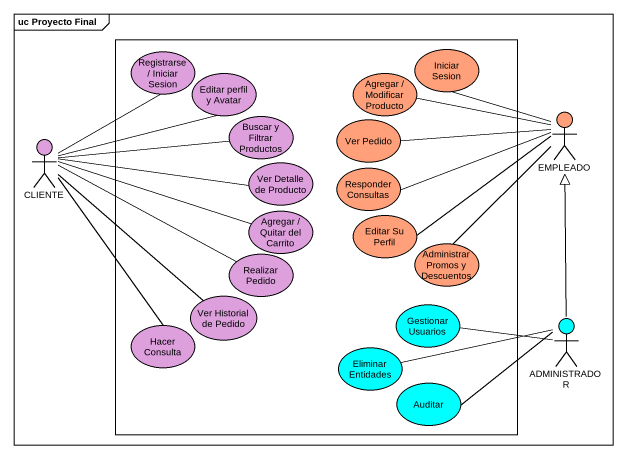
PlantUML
@startuml
mainframe uc Proyecto Final
rectangle " " as rectangle1 {
  usecase "Registrarse / Iniciar Sesion" as Registrarse_Iniciar_Sesion #DDA0DD
  usecase "Iniciar Sesion" as Iniciar_Sesion #FFA07A
  usecase "Editar perfil y Avatar" as Editar_perfil_y_Avatar #DDA0DD
  usecase "Agregar / Modificar Producto" as Agregar_Modificar_Producto #FFA07A
  usecase "Buscar y Filtrar Productos" as Buscar_y_Filtrar_Productos #DDA0DD
  usecase "Ver Pedido" as Ver_Pedido #FFA07A
  usecase "Ver Detalle de Producto" as Ver_Detalle_de_Producto #DDA0DD
  usecase "Responder Consultas" as Responder_Consultas #FFA07A
  usecase "Agregar / Quitar del Carrito" as Agregar_Quitar_del_Carrito #DDA0DD
  usecase "Editar Su Perfil" as Editar_Su_Perfil #FFA07A
  usecase "Realizar Pedido" as Realizar_Pedido #DDA0DD
  usecase "Administrar Promos y Descuentos" as Administrar_Promos_y #FFA07A
  usecase "Hacer Consulta" as Hacer_Consulta #DDA0DD
  usecase "Ver Historial de Pedido" as Ver_Historial_de_Pedido #DDA0DD
  usecase "Gestionar Usuarios" as Gestionar_Usuarios #00FFFF
  usecase "Eliminar Entidades" as Eliminar_Entidades #00FFFF
  usecase Auditar #00FFFF
}
actor EMPLEADO #FFA07A
actor CLIENTE #DDA0DD
actor ADMINISTRADOR #00FFFF
EMPLEADO -up- Iniciar_Sesion
EMPLEADO -left- Agregar_Modificar_Producto
EMPLEADO -left- Ver_Pedido
EMPLEADO -left- Responder_Consultas
EMPLEADO -left- Editar_Su_Perfil
EMPLEADO -- Administrar_Promos_y
CLIENTE -up- Registrarse_Iniciar_Sesion
CLIENTE -right- Editar_perfil_y_Avatar
CLIENTE -right- Buscar_y_Filtrar_Productos
CLIENTE -right- Ver_Detalle_de_Producto
CLIENTE -right- Agregar_Quitar_del_Carrito
CLIENTE -right- Realizar_Pedido
CLIENTE -- Hacer_Consulta
CLIENTE -- Ver_Historial_de_Pedido
ADMINISTRADOR -up-|> EMPLEADO
ADMINISTRADOR -left- Gestionar_Usuarios
ADMINISTRADOR -left- Eliminar_Entidades
ADMINISTRADOR -left- Auditar
@enduml
